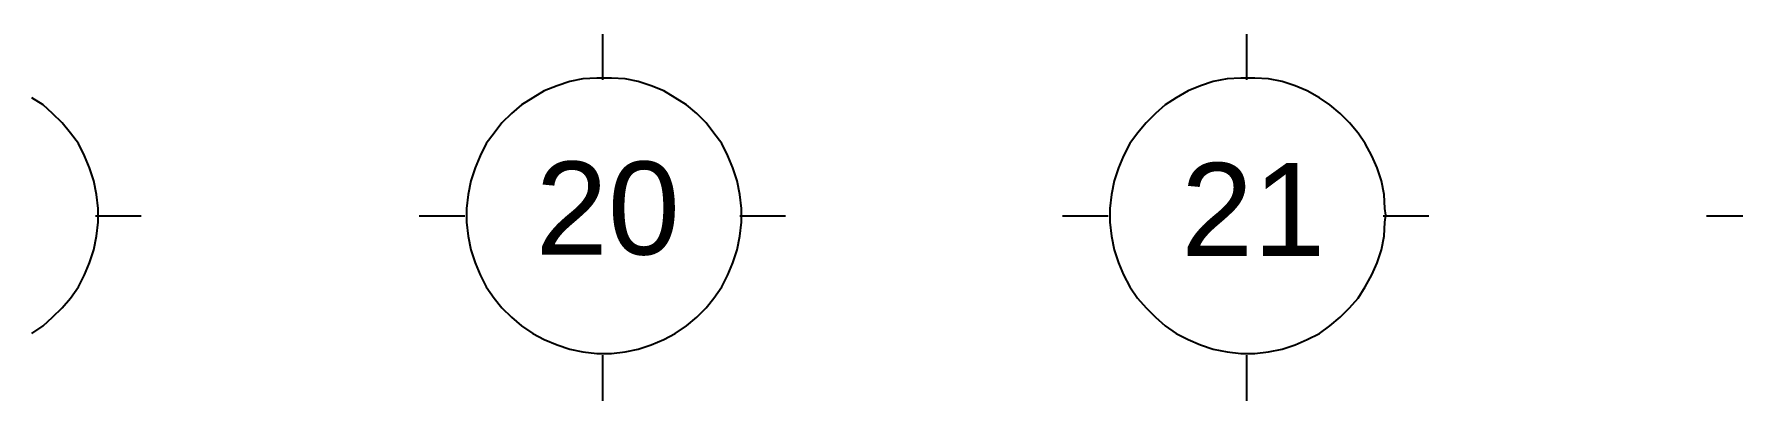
# Model space of a CAD drawing. Header units: millimetres. Extents: x 5 to 415, y 48 to 251.
# Drawn here: x 264.24 to 298.97, y 48.44 to 55.93 of the extents above; entities that cross this region are included whole.
import ezdxf

# ---------------------------------------------------------------- set-up
doc = ezdxf.new("R2010")
doc.units = ezdxf.units.MM
doc.layers.add('P', color=7, linetype='Continuous')
doc.layers.add('T', color=7, linetype='Continuous')

msp = doc.modelspace()

# ---------------------------------------------------------------- linework, layer by layer
at = {"layer": 'P'}
for points in [[(275.872, 54.998), (275.872, 55.933)], [(289.048, 54.998), (289.048, 55.933)], [(275.202, 54.963), (274.937, 54.875)], [(275.467, 55.016), (275.202, 54.963)], [(275.749, 55.033), (275.467, 55.016)], [(275.908, 55.033), (275.749, 55.033)], [(276.049, 55.033), (275.908, 55.033)], [(276.331, 55.016), (276.049, 55.033)], [(276.595, 54.963), (276.331, 55.016)], [(276.86, 54.875), (276.595, 54.963)], [(288.361, 54.963), (288.096, 54.875)], [(288.643, 55.016), (288.361, 54.963)], [(288.925, 55.033), (288.643, 55.016)], [(289.066, 55.033), (288.925, 55.033)], [(289.207, 55.033), (289.066, 55.033)], [(289.489, 55.016), (289.207, 55.033)], [(289.772, 54.963), (289.489, 55.016)], [(290.036, 54.875), (289.772, 54.963)], [(264.425, 54.487), (264.195, 54.628)], [(274.443, 54.628), (274.214, 54.487)], [(274.673, 54.769), (274.443, 54.628)], [(274.937, 54.875), (274.673, 54.769)], [(277.125, 54.769), (276.86, 54.875)], [(277.354, 54.628), (277.125, 54.769)], [(277.583, 54.487), (277.354, 54.628)], [(287.602, 54.628), (287.373, 54.487)], [(287.849, 54.769), (287.602, 54.628)], [(288.096, 54.875), (287.849, 54.769)], [(290.283, 54.769), (290.036, 54.875)], [(290.53, 54.628), (290.283, 54.769)], [(290.742, 54.487), (290.53, 54.628)], [(264.619, 54.31), (264.425, 54.487)], [(264.813, 54.116), (264.619, 54.31)], [(274.003, 54.31), (273.808, 54.116)], [(274.214, 54.487), (274.003, 54.31)], [(277.795, 54.31), (277.583, 54.487)], [(277.989, 54.116), (277.795, 54.31)], [(287.179, 54.31), (286.985, 54.116)], [(287.373, 54.487), (287.179, 54.31)], [(290.953, 54.31), (290.742, 54.487)], [(291.148, 54.116), (290.953, 54.31)], [(264.989, 53.904), (264.813, 54.116)], [(265.148, 53.693), (264.989, 53.904)], [(273.65, 53.904), (273.491, 53.693)], [(273.808, 54.116), (273.65, 53.904)], [(278.148, 53.904), (277.989, 54.116)], [(278.306, 53.693), (278.148, 53.904)], [(286.808, 53.904), (286.65, 53.693)], [(286.985, 54.116), (286.808, 53.904)], [(291.324, 53.904), (291.148, 54.116)], [(291.465, 53.693), (291.324, 53.904)], [(265.271, 53.446), (265.148, 53.693)], [(273.491, 53.693), (273.368, 53.446)], [(278.43, 53.446), (278.306, 53.693)], [(286.65, 53.693), (286.526, 53.446)], [(291.606, 53.446), (291.465, 53.693)], [(265.377, 53.199), (265.271, 53.446)], [(265.465, 52.934), (265.377, 53.199)], [(273.262, 53.199), (273.173, 52.934)], [(273.368, 53.446), (273.262, 53.199)], [(278.536, 53.199), (278.43, 53.446)], [(278.624, 52.934), (278.536, 53.199)], [(286.42, 53.199), (286.332, 52.934)], [(286.526, 53.446), (286.42, 53.199)], [(291.712, 53.199), (291.606, 53.446)], [(291.8, 52.934), (291.712, 53.199)], [(265.518, 52.652), (265.465, 52.934)], [(273.173, 52.934), (273.121, 52.652)], [(278.677, 52.652), (278.624, 52.934)], [(286.332, 52.934), (286.279, 52.652)], [(291.853, 52.652), (291.8, 52.934)], [(265.553, 52.37), (265.518, 52.652)], [(273.121, 52.652), (273.085, 52.37)], [(278.712, 52.37), (278.677, 52.652)], [(286.279, 52.652), (286.244, 52.37)], [(291.871, 52.37), (291.853, 52.652)], [(266.435, 52.211), (265.501, 52.211)], [(265.553, 52.229), (265.553, 52.37)], [(265.553, 52.088), (265.553, 52.229)], [(273.05, 52.211), (272.115, 52.211)], [(273.085, 52.37), (273.085, 52.229)], [(273.085, 52.229), (273.085, 52.088)], [(279.612, 52.211), (278.677, 52.211)], [(278.712, 52.229), (278.712, 52.37)], [(278.712, 52.088), (278.712, 52.229)], [(286.209, 52.211), (285.274, 52.211)], [(286.244, 52.37), (286.244, 52.229)], [(286.244, 52.229), (286.244, 52.088)], [(292.77, 52.211), (291.835, 52.211)], [(291.888, 52.229), (291.871, 52.37)], [(291.871, 52.088), (291.888, 52.229)], [(299.367, 52.211), (298.45, 52.211)], [(265.465, 51.523), (265.518, 51.805)], [(265.518, 51.805), (265.553, 52.088)], [(273.085, 52.088), (273.121, 51.805)], [(273.121, 51.805), (273.173, 51.523)], [(278.624, 51.523), (278.677, 51.805)], [(278.677, 51.805), (278.712, 52.088)], [(286.244, 52.088), (286.279, 51.805)], [(286.279, 51.805), (286.332, 51.523)], [(291.8, 51.523), (291.853, 51.805)], [(291.853, 51.805), (291.871, 52.088)], [(265.377, 51.259), (265.465, 51.523)], [(273.173, 51.523), (273.262, 51.259)], [(278.536, 51.259), (278.624, 51.523)], [(286.332, 51.523), (286.42, 51.259)], [(291.712, 51.259), (291.8, 51.523)], [(265.271, 51.012), (265.377, 51.259)], [(273.262, 51.259), (273.368, 51.012)], [(278.43, 51.012), (278.536, 51.259)], [(286.42, 51.259), (286.526, 51.012)], [(291.606, 51.012), (291.712, 51.259)], [(264.989, 50.535), (265.148, 50.765)], [(265.148, 50.765), (265.271, 51.012)], [(273.368, 51.012), (273.491, 50.765)], [(273.491, 50.765), (273.65, 50.535)], [(278.148, 50.535), (278.306, 50.765)], [(278.306, 50.765), (278.43, 51.012)], [(286.526, 51.012), (286.65, 50.765)], [(286.65, 50.765), (286.808, 50.535)], [(291.324, 50.535), (291.465, 50.765)], [(291.465, 50.765), (291.606, 51.012)], [(264.813, 50.341), (264.989, 50.535)], [(273.65, 50.535), (273.808, 50.341)], [(277.989, 50.341), (278.148, 50.535)], [(286.808, 50.535), (286.985, 50.341)], [(291.148, 50.341), (291.324, 50.535)], [(264.425, 49.971), (264.619, 50.147)], [(264.619, 50.147), (264.813, 50.341)], [(273.808, 50.341), (274.003, 50.147)], [(274.003, 50.147), (274.214, 49.971)], [(277.583, 49.971), (277.795, 50.147)], [(277.795, 50.147), (277.989, 50.341)], [(286.985, 50.341), (287.179, 50.147)], [(287.179, 50.147), (287.373, 49.971)], [(290.742, 49.971), (290.953, 50.147)], [(290.953, 50.147), (291.148, 50.341)], [(264.195, 49.812), (264.425, 49.971)], [(274.214, 49.971), (274.443, 49.812)], [(274.443, 49.812), (274.673, 49.689)], [(274.673, 49.689), (274.937, 49.583)], [(276.86, 49.583), (277.125, 49.689)], [(277.125, 49.689), (277.354, 49.812)], [(277.354, 49.812), (277.583, 49.971)], [(287.373, 49.971), (287.602, 49.812)], [(287.602, 49.812), (287.849, 49.689)], [(287.849, 49.689), (288.096, 49.583)], [(290.036, 49.583), (290.283, 49.689)], [(290.283, 49.689), (290.53, 49.812)], [(290.53, 49.812), (290.742, 49.971)], [(274.937, 49.583), (275.202, 49.495)], [(275.202, 49.495), (275.467, 49.442)], [(275.467, 49.442), (275.749, 49.407)], [(275.749, 49.407), (275.908, 49.407)], [(275.872, 48.436), (275.872, 49.371)], [(275.908, 49.407), (276.049, 49.407)], [(276.049, 49.407), (276.331, 49.442)], [(276.331, 49.442), (276.595, 49.495)], [(276.595, 49.495), (276.86, 49.583)], [(288.096, 49.583), (288.361, 49.495)], [(288.361, 49.495), (288.643, 49.442)], [(288.643, 49.442), (288.925, 49.407)], [(288.925, 49.407), (289.066, 49.407)], [(289.048, 48.436), (289.048, 49.371)], [(289.066, 49.407), (289.207, 49.407)], [(289.207, 49.407), (289.489, 49.442)], [(289.489, 49.442), (289.772, 49.495)], [(289.772, 49.495), (290.036, 49.583)]]:
    msp.add_lwpolyline(points, dxfattribs=at)

# ---------------------------------------------------------------- texts
at = {"layer": 'T', "char_height": 1.9, "attachment_point": 7}
for s, insert in [('{\\fArial|b0|i0|c0|p18;20}', (274.5, 51.4)), ('{\\fArial|b0|i0|c0|p18;21}', (287.7, 51.4))]:
    msp.add_mtext(s, dxfattribs=dict(at, insert=insert))

doc.saveas('drawing.dxf')
